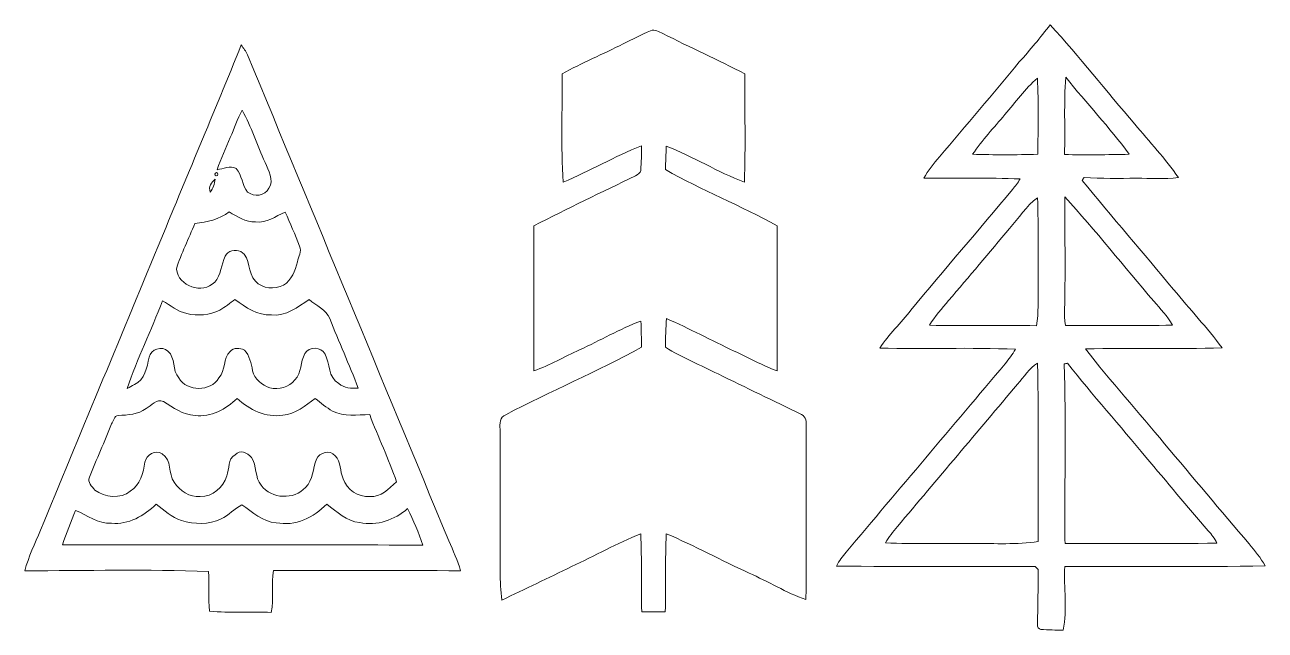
# Model space of a CAD drawing. Header units: centimetres. Extents: x -16.3 to 16.3, y -7.9 to 7.9.
import ezdxf

# ---------------------------------------------------------------- set-up
doc = ezdxf.new("R2010")
doc.units = ezdxf.units.CM
doc.header["$MEASUREMENT"] = 0
doc.layers.add('Layer 1', color=7, linetype='Continuous')

msp = doc.modelspace()

# ---------------------------------------------------------------- linework, layer by layer
at = {"layer": 'Layer 1', "color": 251, "lineweight": 9}
for points, knots in [([(0.14446, 7.78069), (0.25665, 7.82973), (0.36636, 7.75035), (0.4669, 7.70767), (0.4669, 7.70767), (1.18022, 7.34501), (1.91435, 7.02398), (2.62061, 6.64757), (2.62061, 6.64757), (2.6132, 5.70283), (2.64001, 4.75774), (2.60826, 3.81335), (2.60826, 3.81335), (1.90235, 4.07229), (1.26488, 4.49139), (0.55933, 4.75032), (0.55933, 4.75032), (0.54875, 4.54678), (0.54169, 4.34287), (0.53499, 4.13862), (0.53499, 4.13862), (1.48608, 3.5964), (2.51125, 3.19458), (3.46833, 2.66436), (3.46833, 2.66436), (3.46516, 1.39824), (3.47363, 0.13247), (3.46375, -1.13366), (3.46375, -1.13366), (3.07252, -0.99925), (2.7141, -0.79005), (2.34015, -0.61718), (2.34015, -0.61718), (1.74325, -0.33955), (1.16258, -0.02663), (0.56003, 0.23725), (0.56003, 0.23725), (0.54733, -0.01393), (0.53993, -0.26546), (0.53428, -0.5177), (0.53428, -0.5177), (0.97349, -0.79182), (1.45433, -0.98726), (1.91576, -1.21903), (1.91576, -1.21903), (2.6453, -1.57181), (3.3745, -1.926), (4.10333, -2.27948), (4.10333, -2.27948), (4.22822, -2.33804), (4.2321, -2.48762), (4.23175, -2.60651), (4.23175, -2.60651), (4.21129, -4.11568), (4.24692, -5.62558), (4.2194, -7.13441), (4.2194, -7.13441), (3.70117, -6.95061), (3.22986, -6.66028), (2.72821, -6.43802), (2.72821, -6.43802), (1.99902, -6.10712), (1.29664, -5.7173), (0.55827, -5.40791), (0.55827, -5.40791), (0.52652, -6.08913), (0.54804, -6.7714), (0.53075, -7.45332), (0.53075, -7.45332), (0.32544, -7.45543), (0.12083, -7.45649), (-0.08414, -7.45543), (-0.08414, -7.45543), (-0.1046, -6.77316), (-0.08273, -6.09019), (-0.11024, -5.40827), (-0.11024, -5.40827), (-0.73148, -5.65909), (-1.31992, -5.98647), (-1.92705, -6.26904), (-1.92705, -6.26904), (-2.53383, -6.56714), (-3.1459, -6.85395), (-3.75373, -7.14923), (-3.75373, -7.14923), (-3.81829, -6.6571), (-3.79995, -6.15933), (-3.801, -5.66438), (-3.801, -5.66438), (-3.79324, -4.66426), (-3.80488, -3.66413), (-3.80136, -2.66436), (-3.80136, -2.66436), (-3.81194, -2.53066), (-3.8063, -2.34192), (-3.6539, -2.28583), (-3.6539, -2.28583), (-2.4795, -1.67059), (-1.25183, -1.15729), (-0.08978, -0.51805), (-0.08978, -0.51805), (-0.09613, -0.28875), (-0.09613, -0.06015), (-0.10883, 0.1681), (-0.10883, 0.1681), (-0.66234, -0.0418), (-1.17951, -0.33778), (-1.71644, -0.58614), (-1.71644, -0.58614), (-2.1179, -0.76218), (-2.4922, -0.99819), (-2.91165, -1.13295), (-2.91165, -1.13295), (-2.92435, 0.13282), (-2.91412, 1.39894), (-2.91765, 2.66471), (-2.91765, 2.66471), (-2.03641, 3.1212), (-1.13788, 3.54348), (-0.24536, 3.9774), (-0.24536, 3.9774), (-0.18785, 4.00915), (-0.12435, 4.05042), (-0.11271, 4.12062), (-0.11271, 4.12062), (-0.09296, 4.33441), (-0.09402, 4.54854), (-0.09402, 4.76233), (-0.09402, 4.76233), (-0.79816, 4.49139), (-1.44762, 4.09805), (-2.14542, 3.81159), (-2.14542, 3.81159), (-2.20857, 4.75633), (-2.16447, 5.70424), (-2.17646, 6.65004), (-2.17646, 6.65004), (-1.65435, 6.93755), (-1.10261, 7.16651), (-0.57238, 7.43815), (-0.57238, 7.43815), (-0.33249, 7.54962), (-0.10107, 7.68086), (0.14446, 7.78069)], [0, 0, 0, 0, 0.02702703, 0.02702703, 0.02702703, 0.02702703, 0.05405405, 0.05405405, 0.05405405, 0.05405405, 0.08108108, 0.08108108, 0.08108108, 0.08108108, 0.10810811, 0.10810811, 0.10810811, 0.10810811, 0.13513514, 0.13513514, 0.13513514, 0.13513514, 0.16216216, 0.16216216, 0.16216216, 0.16216216, 0.18918919, 0.18918919, 0.18918919, 0.18918919, 0.21621622, 0.21621622, 0.21621622, 0.21621622, 0.24324324, 0.24324324, 0.24324324, 0.24324324, 0.27027027, 0.27027027, 0.27027027, 0.27027027, 0.2972973, 0.2972973, 0.2972973, 0.2972973, 0.32432432, 0.32432432, 0.32432432, 0.32432432, 0.35135135, 0.35135135, 0.35135135, 0.35135135, 0.37837838, 0.37837838, 0.37837838, 0.37837838, 0.40540541, 0.40540541, 0.40540541, 0.40540541, 0.43243243, 0.43243243, 0.43243243, 0.43243243, 0.45945946, 0.45945946, 0.45945946, 0.45945946, 0.48648649, 0.48648649, 0.48648649, 0.48648649, 0.51351351, 0.51351351, 0.51351351, 0.51351351, 0.54054054, 0.54054054, 0.54054054, 0.54054054, 0.56756757, 0.56756757, 0.56756757, 0.56756757, 0.59459459, 0.59459459, 0.59459459, 0.59459459, 0.62162162, 0.62162162, 0.62162162, 0.62162162, 0.64864865, 0.64864865, 0.64864865, 0.64864865, 0.67567568, 0.67567568, 0.67567568, 0.67567568, 0.7027027, 0.7027027, 0.7027027, 0.7027027, 0.72972973, 0.72972973, 0.72972973, 0.72972973, 0.75675676, 0.75675676, 0.75675676, 0.75675676, 0.78378378, 0.78378378, 0.78378378, 0.78378378, 0.81081081, 0.81081081, 0.81081081, 0.81081081, 0.83783784, 0.83783784, 0.83783784, 0.83783784, 0.86486486, 0.86486486, 0.86486486, 0.86486486, 0.89189189, 0.89189189, 0.89189189, 0.89189189, 0.91891892, 0.91891892, 0.91891892, 0.91891892, 0.94594595, 0.94594595, 0.94594595, 0.94594595, 1, 1, 1, 1]), ([(9.81904, 6.96401), (10.10303, 7.27622), (10.37043, 7.60254), (10.62867, 7.93627), (10.62867, 7.93627), (11.3949, 7.09383), (12.10257, 6.19919), (12.84446, 5.33489), (12.84446, 5.33489), (13.22934, 4.86851), (13.6488, 4.4286), (13.99346, 3.93048), (13.99346, 3.93048), (13.62728, 3.8892), (13.25862, 3.90966), (12.89138, 3.91637), (12.89138, 3.91637), (12.43277, 3.90578), (11.97381, 3.90719), (11.51555, 3.93189), (11.51555, 3.93189), (11.5032, 3.91319), (11.47886, 3.87544), (11.46651, 3.85639), (11.46651, 3.85639), (12.25532, 2.89331), (13.07306, 1.95422), (13.86717, 0.99537), (13.86717, 0.99537), (14.28732, 0.48278), (14.74311, -0.00158), (15.13787, -0.53534), (15.13787, -0.53534), (13.94478, -0.57167), (12.75098, -0.52722), (11.55788, -0.56144), (11.55788, -0.56144), (12.21475, -1.4187), (12.94148, -2.22021), (13.6301, -3.05171), (13.6301, -3.05171), (14.36811, -3.92448), (15.09977, -4.80325), (15.84448, -5.67038), (15.84448, -5.67038), (16.00112, -5.85241), (16.14964, -6.04221), (16.26817, -6.25176), (16.26817, -6.25176), (14.51628, -6.28033), (12.76368, -6.25529), (11.01108, -6.26481), (11.01108, -6.26481), (10.98215, -6.82044), (11.08128, -7.38629), (10.97227, -7.93627), (10.97227, -7.93627), (10.77542, -7.93416), (10.57928, -7.92709), (10.38384, -7.91511), (10.38384, -7.91511), (10.32598, -7.91123), (10.28965, -7.84737), (10.29317, -7.7941), (10.29317, -7.7941), (10.30199, -7.30974), (10.31716, -6.82573), (10.30975, -6.34136), (10.30975, -6.34136), (10.28365, -6.31702), (10.25754, -6.29303), (10.23214, -6.26904), (10.23214, -6.26904), (8.49612, -6.25141), (6.7594, -6.27927), (5.02338, -6.25529), (5.02338, -6.25529), (5.08794, -6.11947), (5.18354, -6.00234), (5.2795, -5.88804), (5.2795, -5.88804), (6.66521, -4.23986), (8.05903, -2.59874), (9.44615, -0.95163), (9.44615, -0.95163), (9.5467, -0.83203), (9.63454, -0.70256), (9.71956, -0.57132), (9.71956, -0.57132), (8.53281, -0.51665), (7.3443, -0.57308), (6.15721, -0.54028), (6.15721, -0.54028), (6.39322, -0.17833), (6.71424, 0.1166), (6.97636, 0.45879), (6.97636, 0.45879), (7.86289, 1.51219), (8.74977, 2.56558), (9.63701, 3.61862), (9.63701, 3.61862), (9.71321, 3.70505), (9.78059, 3.79819), (9.84127, 3.8959), (9.84127, 3.8959), (9.00024, 3.93154), (8.15781, 3.90508), (7.31608, 3.91319), (7.31608, 3.91319), (7.42297, 4.11957), (7.57396, 4.29701), (7.72248, 4.4734), (7.72248, 4.4734), (8.42416, 5.30137), (9.13289, 6.12334), (9.81904, 6.96401), (9.81904, 6.96401), (9.81904, 6.96401), (9.81904, 6.96401), (9.81904, 6.96401)], [0, 0, 0, 0, 0.03225806, 0.03225806, 0.03225806, 0.03225806, 0.06451613, 0.06451613, 0.06451613, 0.06451613, 0.09677419, 0.09677419, 0.09677419, 0.09677419, 0.12903226, 0.12903226, 0.12903226, 0.12903226, 0.16129032, 0.16129032, 0.16129032, 0.16129032, 0.19354839, 0.19354839, 0.19354839, 0.19354839, 0.22580645, 0.22580645, 0.22580645, 0.22580645, 0.25806452, 0.25806452, 0.25806452, 0.25806452, 0.29032258, 0.29032258, 0.29032258, 0.29032258, 0.32258065, 0.32258065, 0.32258065, 0.32258065, 0.35483871, 0.35483871, 0.35483871, 0.35483871, 0.38709677, 0.38709677, 0.38709677, 0.38709677, 0.41935484, 0.41935484, 0.41935484, 0.41935484, 0.4516129, 0.4516129, 0.4516129, 0.4516129, 0.48387097, 0.48387097, 0.48387097, 0.48387097, 0.51612903, 0.51612903, 0.51612903, 0.51612903, 0.5483871, 0.5483871, 0.5483871, 0.5483871, 0.58064516, 0.58064516, 0.58064516, 0.58064516, 0.61290323, 0.61290323, 0.61290323, 0.61290323, 0.64516129, 0.64516129, 0.64516129, 0.64516129, 0.67741935, 0.67741935, 0.67741935, 0.67741935, 0.70967742, 0.70967742, 0.70967742, 0.70967742, 0.74193548, 0.74193548, 0.74193548, 0.74193548, 0.77419355, 0.77419355, 0.77419355, 0.77419355, 0.80645161, 0.80645161, 0.80645161, 0.80645161, 0.83870968, 0.83870968, 0.83870968, 0.83870968, 0.87096774, 0.87096774, 0.87096774, 0.87096774, 0.90322581, 0.90322581, 0.90322581, 0.90322581, 0.93548387, 0.93548387, 0.93548387, 0.93548387, 1, 1, 1, 1]), ([(-10.59162, 7.40745), (-10.52918, 7.32596), (-10.4678, 7.24235), (-10.42688, 7.14746), (-10.42688, 7.14746), (-8.66405, 2.90037), (-6.90827, -1.34956), (-5.14368, -5.59594), (-5.14368, -5.59594), (-5.0389, -5.85559), (-4.91084, -6.10712), (-4.83993, -6.37911), (-4.83993, -6.37911), (-6.47541, -6.36535), (-8.1116, -6.37135), (-9.74778, -6.36853), (-9.74778, -6.36853), (-9.80317, -6.73259), (-9.73296, -7.10583), (-9.80211, -7.46918), (-9.80211, -7.46918), (-10.34186, -7.45754), (-10.88337, -7.4833), (-11.42171, -7.4399), (-11.42171, -7.4399), (-11.45593, -7.09384), (-11.42383, -6.74706), (-11.44923, -6.40134), (-11.44923, -6.40134), (-13.05401, -6.33396), (-14.66233, -6.38052), (-16.26817, -6.3777), (-16.26817, -6.3777), (-16.17151, -6.01011), (-16.00182, -5.66756), (-15.85824, -5.3169), (-15.85824, -5.3169), (-14.82954, -2.83158), (-13.79908, -0.34695), (-12.7665, 2.1366), (-12.7665, 2.1366), (-12.0493, 3.89661), (-11.30071, 5.64427), (-10.59162, 7.40745), (-10.59162, 7.40745), (-10.59162, 7.40745), (-10.59162, 7.40745), (-10.59162, 7.40745)], [0, 0, 0, 0, 0.07692308, 0.07692308, 0.07692308, 0.07692308, 0.15384615, 0.15384615, 0.15384615, 0.15384615, 0.23076923, 0.23076923, 0.23076923, 0.23076923, 0.30769231, 0.30769231, 0.30769231, 0.30769231, 0.38461538, 0.38461538, 0.38461538, 0.38461538, 0.46153846, 0.46153846, 0.46153846, 0.46153846, 0.53846154, 0.53846154, 0.53846154, 0.53846154, 0.61538462, 0.61538462, 0.61538462, 0.61538462, 0.69230769, 0.69230769, 0.69230769, 0.69230769, 0.76923077, 0.76923077, 0.76923077, 0.76923077, 0.84615385, 0.84615385, 0.84615385, 0.84615385, 1, 1, 1, 1]), ([(9.43769, 5.58148), (9.15194, 5.23822), (8.84079, 4.91295), (8.59243, 4.54043), (8.59243, 4.54043), (9.16146, 4.52526), (9.7312, 4.52561), (10.30023, 4.54219), (10.30023, 4.54219), (10.31716, 5.20859), (10.32387, 5.87569), (10.29176, 6.54174), (10.29176, 6.54174), (9.97003, 6.25669), (9.71885, 5.90392), (9.43769, 5.58148), (9.43769, 5.58148), (9.43769, 5.58148), (9.43769, 5.58148), (9.43769, 5.58148)], [0, 0, 0, 0, 0.16666667, 0.16666667, 0.16666667, 0.16666667, 0.33333333, 0.33333333, 0.33333333, 0.33333333, 0.5, 0.5, 0.5, 0.5, 0.66666667, 0.66666667, 0.66666667, 0.66666667, 1, 1, 1, 1]), ([(11.03753, 6.56114), (10.98497, 5.88733), (11.02272, 5.20823), (11.00508, 4.53232), (11.00508, 4.53232), (11.56952, 4.52914), (12.13397, 4.52632), (12.69877, 4.54255), (12.69877, 4.54255), (12.18935, 5.24987), (11.58046, 5.87957), (11.03753, 6.56114), (11.03753, 6.56114), (11.03753, 6.56114), (11.03753, 6.56114), (11.03753, 6.56114)], [0, 0, 0, 0, 0.2, 0.2, 0.2, 0.2, 0.4, 0.4, 0.4, 0.4, 0.6, 0.6, 0.6, 0.6, 1, 1, 1, 1]), ([(-10.87878, 4.97857), (-10.99062, 4.69636), (-11.12643, 4.42437), (-11.22592, 4.1372), (-11.22592, 4.1372), (-11.06858, 4.15273), (-10.87314, 4.26879), (-10.72709, 4.16472), (-10.72709, 4.16472), (-10.56375, 3.99609), (-10.57398, 3.72869), (-10.42405, 3.55124), (-10.42405, 3.55124), (-10.26037, 3.42001), (-9.96086, 3.44188), (-9.86737, 3.64896), (-9.86737, 3.64896), (-9.71532, 3.86451), (-9.88889, 4.1178), (-9.96368, 4.32665), (-9.96368, 4.32665), (-10.17746, 4.77784), (-10.32034, 5.26151), (-10.5694, 5.69578), (-10.5694, 5.69578), (-10.69322, 5.46612), (-10.77683, 5.21776), (-10.87878, 4.97857), (-10.87878, 4.97857), (-10.87878, 4.97857), (-10.87878, 4.97857), (-10.87878, 4.97857)], [0, 0, 0, 0, 0.11111111, 0.11111111, 0.11111111, 0.11111111, 0.22222222, 0.22222222, 0.22222222, 0.22222222, 0.33333333, 0.33333333, 0.33333333, 0.33333333, 0.44444444, 0.44444444, 0.44444444, 0.44444444, 0.55555556, 0.55555556, 0.55555556, 0.55555556, 0.66666667, 0.66666667, 0.66666667, 0.66666667, 0.77777778, 0.77777778, 0.77777778, 0.77777778, 1, 1, 1, 1]), ([(-11.24003, 4.06136), (-11.28977, 4.06418), (-11.29965, 3.97775), (-11.24567, 3.9774), (-11.24567, 3.9774), (-11.19593, 3.97493), (-11.18641, 4.06136), (-11.24003, 4.06136), (-11.24003, 4.06136), (-11.24003, 4.06136), (-11.24003, 4.06136), (-11.24003, 4.06136)], [0, 0, 0, 0, 0.25, 0.25, 0.25, 0.25, 0.5, 0.5, 0.5, 0.5, 1, 1, 1, 1]), ([(-11.40654, 3.54489), (-11.33387, 3.64614), (-11.28942, 3.76608), (-11.27495, 3.89061), (-11.27495, 3.89061), (-11.37408, 3.80383), (-11.4524, 3.69482), (-11.40654, 3.54489), (-11.40654, 3.54489), (-11.40654, 3.54489), (-11.40654, 3.54489), (-11.40654, 3.54489)], [0, 0, 0, 0, 0.25, 0.25, 0.25, 0.25, 0.5, 0.5, 0.5, 0.5, 1, 1, 1, 1]), ([(9.56292, 2.59839), (9.0327, 1.9655), (8.50142, 1.33333), (7.96131, 0.70856), (7.96131, 0.70856), (7.79304, 0.49442), (7.60324, 0.2944), (7.46319, 0.05909), (7.46319, 0.05909), (8.3984, 0.03934), (9.33432, 0.05839), (10.26989, 0.04639), (10.26989, 0.04639), (10.32739, 0.38506), (10.30834, 0.73184), (10.31575, 1.07368), (10.31575, 1.07368), (10.30446, 1.84979), (10.32704, 2.62661), (10.29494, 3.40202), (10.29494, 3.40202), (10.00002, 3.18717), (9.80458, 2.86685), (9.56292, 2.59839), (9.56292, 2.59839), (9.56292, 2.59839), (9.56292, 2.59839), (9.56292, 2.59839)], [0, 0, 0, 0, 0.125, 0.125, 0.125, 0.125, 0.25, 0.25, 0.25, 0.25, 0.375, 0.375, 0.375, 0.375, 0.5, 0.5, 0.5, 0.5, 0.625, 0.625, 0.625, 0.625, 0.75, 0.75, 0.75, 0.75, 1, 1, 1, 1]), ([(11.0146, 3.42636), (11.00155, 2.60721), (11.03118, 1.78735), (11.01425, 0.96785), (11.01425, 0.96785), (11.02307, 0.66234), (10.97792, 0.35225), (11.03189, 0.04922), (11.03189, 0.04922), (11.96605, 0.05662), (12.90055, 0.03757), (13.83471, 0.06262), (13.83471, 0.06262), (13.70806, 0.29687), (13.51827, 0.48666), (13.34893, 0.68845), (13.34893, 0.68845), (12.56577, 1.59685), (11.81929, 2.53736), (11.0146, 3.42636), (11.0146, 3.42636), (11.0146, 3.42636), (11.0146, 3.42636), (11.0146, 3.42636)], [0, 0, 0, 0, 0.14285714, 0.14285714, 0.14285714, 0.14285714, 0.28571429, 0.28571429, 0.28571429, 0.28571429, 0.42857143, 0.42857143, 0.42857143, 0.42857143, 0.57142857, 0.57142857, 0.57142857, 0.57142857, 0.71428571, 0.71428571, 0.71428571, 0.71428571, 1, 1, 1, 1]), ([(-11.8073, 2.73068), (-11.96675, 2.32992), (-12.1696, 1.94469), (-12.29166, 1.53018), (-12.29166, 1.53018), (-12.24121, 1.07897), (-11.60833, 0.85778), (-11.28695, 1.18869), (-11.28695, 1.18869), (-11.12044, 1.37672), (-11.11197, 1.64942), (-11.01143, 1.87131), (-11.01143, 1.87131), (-10.94405, 2.01489), (-10.73944, 2.05264), (-10.60538, 1.99408), (-10.60538, 1.99408), (-10.32316, 1.82334), (-10.44205, 1.42928), (-10.21909, 1.21585), (-10.21909, 1.21585), (-10.03776, 1.01547), (-9.71497, 0.98584), (-9.4832, 1.11143), (-9.4832, 1.11143), (-9.26483, 1.23914), (-9.17628, 1.49419), (-9.11842, 1.72597), (-9.11842, 1.72597), (-9.09373, 1.85755), (-8.99742, 1.99373), (-9.06339, 2.12849), (-9.06339, 2.12849), (-9.17945, 2.43188), (-9.29799, 2.73562), (-9.44227, 3.02701), (-9.44227, 3.02701), (-9.68992, 2.91448), (-9.93158, 2.73385), (-10.21803, 2.76984), (-10.21803, 2.76984), (-10.47415, 2.76278), (-10.69781, 2.8986), (-10.90383, 3.03195), (-10.90383, 3.03195), (-11.17018, 2.8418), (-11.4838, 2.75255), (-11.8073, 2.73068), (-11.8073, 2.73068), (-11.8073, 2.73068), (-11.8073, 2.73068), (-11.8073, 2.73068)], [0, 0, 0, 0, 0.07142857, 0.07142857, 0.07142857, 0.07142857, 0.14285714, 0.14285714, 0.14285714, 0.14285714, 0.21428571, 0.21428571, 0.21428571, 0.21428571, 0.28571429, 0.28571429, 0.28571429, 0.28571429, 0.35714286, 0.35714286, 0.35714286, 0.35714286, 0.42857143, 0.42857143, 0.42857143, 0.42857143, 0.5, 0.5, 0.5, 0.5, 0.57142857, 0.57142857, 0.57142857, 0.57142857, 0.64285714, 0.64285714, 0.64285714, 0.64285714, 0.71428571, 0.71428571, 0.71428571, 0.71428571, 0.78571429, 0.78571429, 0.78571429, 0.78571429, 0.85714286, 0.85714286, 0.85714286, 0.85714286, 1, 1, 1, 1]), ([(-11.15219, 0.45597), (-11.41853, 0.32615), (-11.73321, 0.29122), (-12.02002, 0.36848), (-12.02002, 0.36848), (-12.26132, 0.41399), (-12.44512, 0.58438), (-12.65255, 0.70185), (-12.65255, 0.70185), (-12.95453, -0.0672), (-13.3126, -0.81581), (-13.58318, -1.59615), (-13.58318, -1.59615), (-13.51862, -1.56615), (-13.45442, -1.53476), (-13.39338, -1.49877), (-13.39338, -1.49877), (-13.11751, -1.37601), (-13.06883, -1.04088), (-13.00533, -0.78017), (-13.00533, -0.78017), (-12.96899, -0.57238), (-12.6649, -0.46937), (-12.51285, -0.61895), (-12.51285, -0.61895), (-12.30824, -0.80169), (-12.40984, -1.12378), (-12.22816, -1.3231), (-12.22816, -1.3231), (-12.00485, -1.68928), (-11.39772, -1.69034), (-11.17547, -1.32275), (-11.17547, -1.32275), (-10.9892, -1.12696), (-11.08234, -0.80981), (-10.88302, -0.62671), (-10.88302, -0.62671), (-10.7853, -0.52475), (-10.62761, -0.53181), (-10.50837, -0.59003), (-10.50837, -0.59003), (-10.37255, -0.73961), (-10.32492, -0.93892), (-10.29317, -1.13189), (-10.29317, -1.13189), (-10.24625, -1.35273), (-10.04023, -1.50796), (-9.8388, -1.58344), (-9.8388, -1.58344), (-9.60526, -1.63706), (-9.33538, -1.56581), (-9.18475, -1.37178), (-9.18475, -1.37178), (-8.99354, -1.18869), (-9.04857, -0.8973), (-8.92087, -0.68281), (-8.92087, -0.68281), (-8.80833, -0.49653), (-8.4926, -0.499), (-8.39311, -0.69692), (-8.39311, -0.69692), (-8.26223, -0.9481), (-8.31515, -1.30899), (-8.03328, -1.46703), (-8.03328, -1.46703), (-7.89217, -1.59191), (-7.69885, -1.60356), (-7.52105, -1.58733), (-7.52105, -1.58733), (-7.7634, -0.97703), (-8.02693, -0.37482), (-8.27035, 0.23548), (-8.27035, 0.23548), (-8.36418, 0.47255), (-8.63124, 0.57097), (-8.80974, 0.73255), (-8.80974, 0.73255), (-9.10713, 0.53958), (-9.41793, 0.28558), (-9.79717, 0.33038), (-9.79717, 0.33038), (-10.16758, 0.30427), (-10.4685, 0.53464), (-10.75531, 0.73149), (-10.75531, 0.73149), (-10.88655, 0.638), (-11.0139, 0.53887), (-11.15219, 0.45597), (-11.15219, 0.45597), (-11.15219, 0.45597), (-11.15219, 0.45597), (-11.15219, 0.45597)], [0, 0, 0, 0, 0.04166667, 0.04166667, 0.04166667, 0.04166667, 0.08333333, 0.08333333, 0.08333333, 0.08333333, 0.125, 0.125, 0.125, 0.125, 0.16666667, 0.16666667, 0.16666667, 0.16666667, 0.20833333, 0.20833333, 0.20833333, 0.20833333, 0.25, 0.25, 0.25, 0.25, 0.29166667, 0.29166667, 0.29166667, 0.29166667, 0.33333333, 0.33333333, 0.33333333, 0.33333333, 0.375, 0.375, 0.375, 0.375, 0.41666667, 0.41666667, 0.41666667, 0.41666667, 0.45833333, 0.45833333, 0.45833333, 0.45833333, 0.5, 0.5, 0.5, 0.5, 0.54166667, 0.54166667, 0.54166667, 0.54166667, 0.58333333, 0.58333333, 0.58333333, 0.58333333, 0.625, 0.625, 0.625, 0.625, 0.66666667, 0.66666667, 0.66666667, 0.66666667, 0.70833333, 0.70833333, 0.70833333, 0.70833333, 0.75, 0.75, 0.75, 0.75, 0.79166667, 0.79166667, 0.79166667, 0.79166667, 0.83333333, 0.83333333, 0.83333333, 0.83333333, 0.875, 0.875, 0.875, 0.875, 0.91666667, 0.91666667, 0.91666667, 0.91666667, 1, 1, 1, 1]), ([(9.76789, -1.48749), (8.72155, -2.73315), (7.67239, -3.97634), (6.62076, -5.21812), (6.62076, -5.21812), (6.50928, -5.35535), (6.38933, -5.48835), (6.30714, -5.64639), (6.30714, -5.64639), (7.07655, -5.68978), (7.84807, -5.65168), (8.61854, -5.66509), (8.61854, -5.66509), (9.18333, -5.65944), (9.75307, -5.69649), (10.31434, -5.61429), (10.31434, -5.61429), (10.29882, -4.05289), (10.3348, -2.4915), (10.29458, -0.93081), (10.29458, -0.93081), (10.07657, -1.07086), (9.93863, -1.29876), (9.76789, -1.48749)], [0, 0, 0, 0, 0.14285714, 0.14285714, 0.14285714, 0.14285714, 0.28571429, 0.28571429, 0.28571429, 0.28571429, 0.42857143, 0.42857143, 0.42857143, 0.42857143, 0.57142857, 0.57142857, 0.57142857, 0.57142857, 0.71428571, 0.71428571, 0.71428571, 0.71428571, 1, 1, 1, 1]), ([(10.99943, -0.9548), (11.0393, -2.47774), (11.01213, -4.00209), (11.00825, -5.52574), (11.00825, -5.52574), (11.01072, -5.57301), (11.01848, -5.62029), (11.02554, -5.66756), (11.02554, -5.66756), (12.35128, -5.6538), (13.67737, -5.68132), (15.00311, -5.65168), (15.00311, -5.65168), (14.94208, -5.53456), (14.8627, -5.42837), (14.77486, -5.33066), (14.77486, -5.33066), (14.21994, -4.69601), (13.6876, -4.04231), (13.13938, -3.40202), (13.13938, -3.40202), (12.46064, -2.5737), (11.74662, -1.775), (11.07987, -0.93716), (11.07987, -0.93716), (11.05976, -0.94139), (11.01954, -0.95021), (10.99943, -0.9548), (10.99943, -0.9548), (10.99943, -0.9548), (10.99943, -0.9548), (10.99943, -0.9548)], [0, 0, 0, 0, 0.11111111, 0.11111111, 0.11111111, 0.11111111, 0.22222222, 0.22222222, 0.22222222, 0.22222222, 0.33333333, 0.33333333, 0.33333333, 0.33333333, 0.44444444, 0.44444444, 0.44444444, 0.44444444, 0.55555556, 0.55555556, 0.55555556, 0.55555556, 0.66666667, 0.66666667, 0.66666667, 0.66666667, 0.77777778, 0.77777778, 0.77777778, 0.77777778, 1, 1, 1, 1]), ([(-10.70098, -1.85932), (-10.99308, -2.14013), (-11.3829, -2.36203), (-11.80271, -2.30453), (-11.80271, -2.30453), (-12.12092, -2.29853), (-12.3728, -2.10027), (-12.62962, -1.94152), (-12.62962, -1.94152), (-12.81271, -1.85368), (-12.94042, -2.05829), (-13.08788, -2.12179), (-13.08788, -2.12179), (-13.29531, -2.28795), (-13.5673, -2.29253), (-13.81883, -2.30523), (-13.81883, -2.30523), (-13.92855, -2.31299), (-13.94301, -2.45128), (-13.99028, -2.52607), (-13.99028, -2.52607), (-14.17902, -2.99421), (-14.3861, -3.45528), (-14.57166, -3.92448), (-14.57166, -3.92448), (-14.63728, -4.05713), (-14.50499, -4.16896), (-14.42773, -4.26243), (-14.42773, -4.26243), (-14.16632, -4.45118), (-13.76133, -4.50833), (-13.50063, -4.28854), (-13.50063, -4.28854), (-13.24169, -4.12733), (-13.15808, -3.81054), (-13.1161, -3.52867), (-13.1161, -3.52867), (-13.08012, -3.33958), (-12.83811, -3.18683), (-12.66455, -3.31171), (-12.66455, -3.31171), (-12.40525, -3.47998), (-12.50756, -3.82535), (-12.3534, -4.05713), (-12.3534, -4.05713), (-12.20452, -4.28044), (-11.947, -4.46035), (-11.66689, -4.42931), (-11.66689, -4.42931), (-11.34622, -4.44235), (-11.06152, -4.19153), (-10.97192, -3.89344), (-10.97192, -3.89344), (-10.88902, -3.70823), (-10.9571, -3.4454), (-10.75002, -3.33499), (-10.75002, -3.33499), (-10.62584, -3.19071), (-10.423, -3.29019), (-10.32422, -3.40519), (-10.32422, -3.40519), (-10.16864, -3.62251), (-10.24661, -3.93119), (-10.06704, -4.13756), (-10.06704, -4.13756), (-9.79752, -4.4988), (-9.20344, -4.52773), (-8.90393, -4.19259), (-8.90393, -4.19259), (-8.70567, -3.99645), (-8.71273, -3.69659), (-8.61713, -3.45141), (-8.61713, -3.45141), (-8.54163, -3.27149), (-8.25729, -3.19564), (-8.12959, -3.3618), (-8.12959, -3.3618), (-7.96802, -3.52301), (-8.00964, -3.77207), (-7.91722, -3.96752), (-7.91722, -3.96752), (-7.81632, -4.24481), (-7.5221, -4.45929), (-7.22224, -4.42931), (-7.22224, -4.42931), (-6.92873, -4.46071), (-6.72236, -4.21835), (-6.51845, -4.04937), (-6.51845, -4.04937), (-6.71636, -3.44718), (-7.00035, -2.87779), (-7.22083, -2.28407), (-7.22083, -2.28407), (-7.54433, -2.29324), (-7.89358, -2.33698), (-8.1945, -2.19023), (-8.1945, -2.19023), (-8.35783, -2.09709), (-8.50882, -1.98456), (-8.64747, -1.85825), (-8.64747, -1.85825), (-8.90852, -2.04277), (-9.16287, -2.27278), (-9.49731, -2.29994), (-9.49731, -2.29994), (-9.94922, -2.37085), (-10.37431, -2.15177), (-10.70098, -1.85932), (-10.70098, -1.85932), (-10.70098, -1.85932), (-10.70098, -1.85932), (-10.70098, -1.85932)], [0, 0, 0, 0, 0.03448276, 0.03448276, 0.03448276, 0.03448276, 0.06896552, 0.06896552, 0.06896552, 0.06896552, 0.10344828, 0.10344828, 0.10344828, 0.10344828, 0.13793103, 0.13793103, 0.13793103, 0.13793103, 0.17241379, 0.17241379, 0.17241379, 0.17241379, 0.20689655, 0.20689655, 0.20689655, 0.20689655, 0.24137931, 0.24137931, 0.24137931, 0.24137931, 0.27586207, 0.27586207, 0.27586207, 0.27586207, 0.31034483, 0.31034483, 0.31034483, 0.31034483, 0.34482759, 0.34482759, 0.34482759, 0.34482759, 0.37931034, 0.37931034, 0.37931034, 0.37931034, 0.4137931, 0.4137931, 0.4137931, 0.4137931, 0.44827586, 0.44827586, 0.44827586, 0.44827586, 0.48275862, 0.48275862, 0.48275862, 0.48275862, 0.51724138, 0.51724138, 0.51724138, 0.51724138, 0.55172414, 0.55172414, 0.55172414, 0.55172414, 0.5862069, 0.5862069, 0.5862069, 0.5862069, 0.62068966, 0.62068966, 0.62068966, 0.62068966, 0.65517241, 0.65517241, 0.65517241, 0.65517241, 0.68965517, 0.68965517, 0.68965517, 0.68965517, 0.72413793, 0.72413793, 0.72413793, 0.72413793, 0.75862069, 0.75862069, 0.75862069, 0.75862069, 0.79310345, 0.79310345, 0.79310345, 0.79310345, 0.82758621, 0.82758621, 0.82758621, 0.82758621, 0.86206897, 0.86206897, 0.86206897, 0.86206897, 0.89655172, 0.89655172, 0.89655172, 0.89655172, 0.93103448, 0.93103448, 0.93103448, 0.93103448, 1, 1, 1, 1]), ([(-13.99381, -5.1331), (-14.34871, -5.15109), (-14.62564, -4.91932), (-14.93608, -4.79408), (-14.93608, -4.79408), (-15.05426, -5.09394), (-15.18585, -5.38886), (-15.2818, -5.69684), (-15.2818, -5.69684), (-12.13044, -5.70778), (-8.97837, -5.68908), (-5.82701, -5.70742), (-5.82701, -5.70742), (-5.93848, -5.37969), (-6.06795, -5.05619), (-6.2267, -4.74857), (-6.2267, -4.74857), (-6.56572, -5.04596), (-7.03315, -5.20859), (-7.48259, -5.11405), (-7.48259, -5.11405), (-7.82726, -5.08089), (-8.08373, -4.82936), (-8.34549, -4.63039), (-8.34549, -4.63039), (-8.69156, -4.97435), (-9.17557, -5.22306), (-9.67652, -5.11864), (-9.67652, -5.11864), (-10.0367, -5.10347), (-10.29317, -4.82901), (-10.57892, -4.64944), (-10.57892, -4.64944), (-10.77013, -4.75351), (-10.92147, -4.92108), (-11.11867, -5.01704), (-11.11867, -5.01704), (-11.44005, -5.18037), (-11.82176, -5.15709), (-12.16007, -5.06396), (-12.16007, -5.06396), (-12.41125, -4.97506), (-12.61304, -4.7902), (-12.82612, -4.63639), (-12.82612, -4.63639), (-13.13833, -4.93166), (-13.54684, -5.17896), (-13.99381, -5.1331)], [0, 0, 0, 0, 0.07692308, 0.07692308, 0.07692308, 0.07692308, 0.15384615, 0.15384615, 0.15384615, 0.15384615, 0.23076923, 0.23076923, 0.23076923, 0.23076923, 0.30769231, 0.30769231, 0.30769231, 0.30769231, 0.38461538, 0.38461538, 0.38461538, 0.38461538, 0.46153846, 0.46153846, 0.46153846, 0.46153846, 0.53846154, 0.53846154, 0.53846154, 0.53846154, 0.61538462, 0.61538462, 0.61538462, 0.61538462, 0.69230769, 0.69230769, 0.69230769, 0.69230769, 0.76923077, 0.76923077, 0.76923077, 0.76923077, 0.84615385, 0.84615385, 0.84615385, 0.84615385, 1, 1, 1, 1])]:
    msp.add_open_spline(points, degree=3, knots=knots, dxfattribs=at)

doc.saveas('drawing.dxf')
